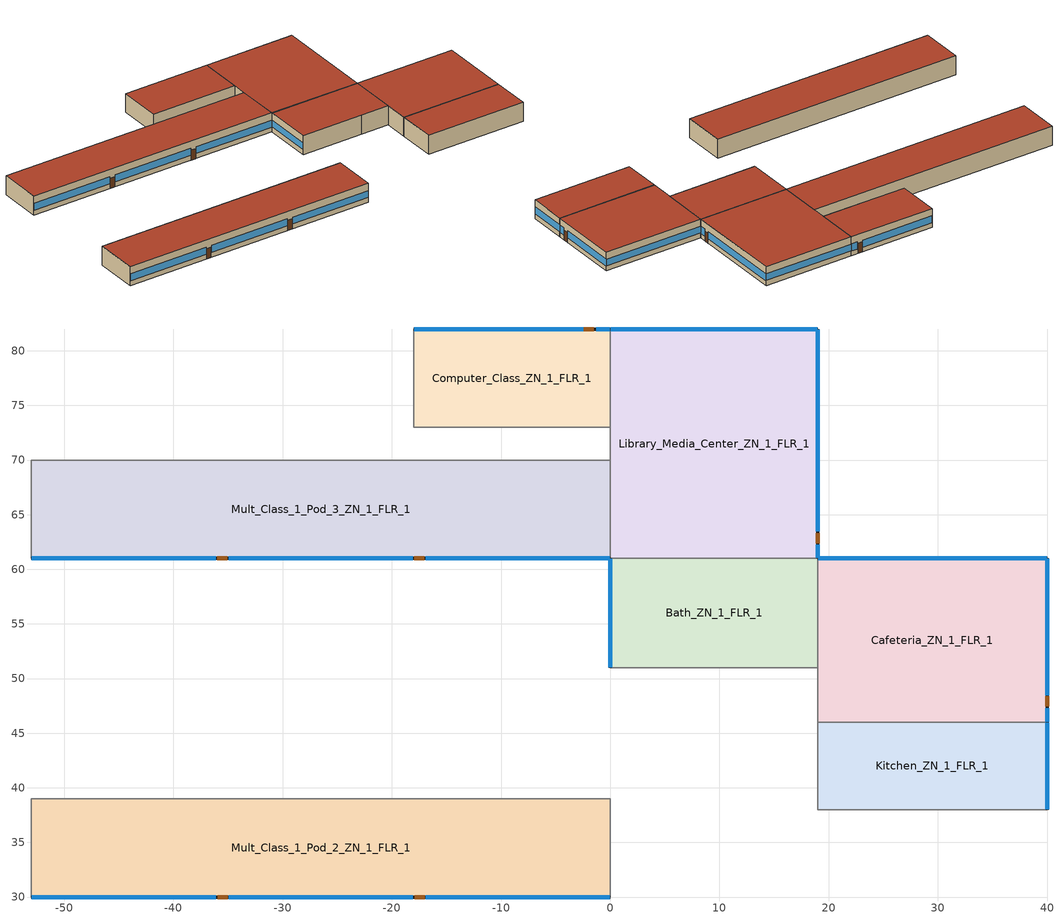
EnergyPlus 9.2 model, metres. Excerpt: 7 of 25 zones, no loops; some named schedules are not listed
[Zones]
Mult_Class_1_Pod_2_ZN_1_FLR_1
 floor ground (ext_slab_6in_with_carpet): -53,39 0,39 0,30 -53,30 z0
 wall outside (nonres_ext_wall): -53,30 0,30 z0:4
 wall to Main_Corridor_ZN_1_FLR_1 (int_wall): 0,30 0,39 z0:4
 wall to Corridor_Pod_2_ZN_1_FLR_1 (int_wall): 0,39 -53,39 z0:4
 wall to Corner_Class_1_Pod_2_ZN_1_FLR_1 (int_wall): -53,39 -53,30 z0:4
 window (Window_U_0.40_SHGC_0.38): -52.95,30 -36.13,30 / -34.91,30 -18.09,30 / -16.87,30 -0.05,30 z1.03:2.5
 door (Swinging Door_con): -35.94,30 -35.03,30 / -17.89,30 -16.98,30 z0:2.13
 roof outside (nonres_roof): -53,30 0,30 0,39 -53,39 z4
Mult_Class_1_Pod_3_ZN_1_FLR_1
 floor ground (ext_slab_6in_with_carpet): -53,70 0,70 0,61 -53,61 z0
 wall outside (nonres_ext_wall): -53,61 0,61 z0:4
 wall to Library_Media_Center_ZN_1_FLR_1 (int_wall): 0,61 0,70 z0:4
 wall to Corridor_Pod_3_ZN_1_FLR_1 (int_wall): 0,70 -53,70 z0:4
 wall to Corner_Class_1_Pod_3_ZN_1_FLR_1 (int_wall): -53,70 -53,61 z0:4
 window (Window_U_0.40_SHGC_0.38): -52.95,61 -36.13,61 / -34.91,61 -18.09,61 / -16.87,61 -0.05,61 z1.03:2.5
 door (Swinging Door_con): -35.96,61 -35.05,61 / -17.92,61 -17.01,61 z0:2.13
 roof outside (nonres_roof): -53,61 0,61 0,70 -53,70 z4
Computer_Class_ZN_1_FLR_1
 floor ground (ext_slab_6in_with_carpet): -18,82 0,82 0,73 -18,73 z0
 wall outside (nonres_ext_wall): 0,82 -18,82 z0:4
 wall to Corridor_Pod_3_ZN_1_FLR_1 (int_wall): -18,73 0,73 z0:4
 wall to Library_Media_Center_ZN_1_FLR_1 (int_wall): 0,73 0,82 z0:4
 wall to Mult_Class_2_Pod_3_ZN_1_FLR_1 (int_wall): -18,82 -18,73 z0:4
 window (Window_U_0.40_SHGC_0.38): -0.05,82 -1.27,82 / -2.49,82 -17.95,82 z1:2.51
 door (Swinging Door_con): -1.5,82 -2.42,82 z0:2.13
 roof outside (nonres_roof): -18,73 0,73 0,82 -18,82 z4
Bath_ZN_1_FLR_1
 floor ground (ext_slab_6in_with_carpet): 0,61 19,61 19,51 0,51 z0
 wall outside (nonres_ext_wall): 0,61 0,51 z0:4
 wall to Main_Corridor_ZN_1_FLR_1 (int_wall): 0,51 13,51 z0:4
 wall to Mech_ZN_1_FLR_1 (int_wall): 13,51 19,51 z0:4
 wall to Cafeteria_ZN_1_FLR_1 (int_wall): 19,51 19,61 z0:4
 wall to Library_Media_Center_ZN_1_FLR_1 (int_wall): 19,61 0,61 z0:4
 window (Window_U_0.40_SHGC_0.38): 0,60.95 0,51.05 z1.1:2.51
 roof outside (nonres_roof): 0,51 19,51 19,61 0,61 z4
Kitchen_ZN_1_FLR_1
 floor ground (ext_slab_6in_with_carpet): 19,46 40,46 40,38 19,38 z0
 wall outside (nonres_ext_wall): 40,38 40,46 z0:4
 wall to Gym_ZN_1_FLR_1 (int_wall): 19,38 40,38 z0:4
 wall to Cafeteria_ZN_1_FLR_1 (int_wall): 40,46 19,46 z0:4
 wall to Mech_ZN_1_FLR_1 (int_wall): 19,46 19,38 z0:4
 window (Window_U_0.40_SHGC_0.38): 40,38.05 40,45.95 z1.1:2.52
 roof outside (nonres_roof): 19,38 40,38 40,46 19,46 z4
Cafeteria_ZN_1_FLR_1
 floor ground (ext_slab_6in_with_carpet): 19,61 40,61 40,46 19,46 z0
 wall outside (nonres_ext_wall): 40,46 40,61 19,61 z0:4
 wall to Mech_ZN_1_FLR_1 (int_wall): 19,51 19,46 z0:4
 window (Window_U_0.40_SHGC_0.38): 39.95,61 19.05,61 z1.1:2.51; 40,46.05 40,47.27 / 40,48.49 40,60.95 z0.97:2.51
 door (Swinging Door_con): 40,47.45 40,48.37 z0:2.13
 roof outside (nonres_roof): 19,46 40,46 40,61 19,61 z4
Library_Media_Center_ZN_1_FLR_1
 floor ground (ext_slab_6in_with_carpet): 0,82 19,82 19,61 0,61 z0
 wall outside (nonres_ext_wall): 19,61 19,82 0,82 z0:4
 wall to Corridor_Pod_3_ZN_1_FLR_1 (int_wall): 0,73 0,70 z0:4
 window (Window_U_0.40_SHGC_0.38): 18.95,82 0.05,82 z1.1:2.51; 19,61.05 19,62.27 / 19,63.49 19,81.95 z1.01:2.51
 door (Swinging Door_con): 19,62.4 19,63.31 z0:2.13
 roof outside (nonres_roof): 0,61 19,61 19,82 0,82 z4
[Building]
Primary School: North Axis {deg}=0; Terrain=City; Loads Convergence Tolerance Value=0.04; Temperature Convergence Tolerance Value {deltaC}=0.2; Solar Distribution=FullInteriorAndExterior; Maximum Number of Warmup Days=25; Minimum Number of Warmup Days=6
[Site:Location]
Xian_Shaanxi_CHN Design_Conditions: Latitude {deg}=34.3; Longitude {deg}=108.93; Time Zone {hr}=8; Elevation {m}=397.5
[SizingPeriod:DesignDay] Month=1; Day of Month=21; Day Type=WinterDesignDay; Daily Dry-Bulb Temperature Range {deltaC}=0; Dry-Bulb Temperature Range Modifier Type=DefaultMultipliers; Barometric Pressure {Pa}=96640; Wind Speed {m/s}=1.1; Wind Direction {deg}=70; Rain Indicator=No; Snow Indicator=No; Daylight Saving Time Indicator=No; Solar Model Indicator=ASHRAEClearSky; Sky Clearness=0
Name | Maximum Dry-Bulb Temperature {C} | Humidity Condition Type | Wetbulb or DewPoint at Maximum Dry-Bulb {C}
Xian Ann Htg 99.6% Condns DB | -6.3 | Wetbulb | -6.3
Xian Ann Htg 99% Condns DB | -4.8 | Wetbulb | -4.8
Xian Ann Hum_n 99.6% Condns DP=>MCDB | 1.6 | Dewpoint | -18.1
Xian Ann Hum_n 99% Condns DP=>MCDB | 1.7 | Dewpoint | -15.3
[Site:GroundTemperature:BuildingSurface]
20.68, 20.64, 20.65, 20.65, 20.7, 22.97, 23.33, 23.41, 23.45, 21.17, 20.85, 20.74
[Site:WaterMainsTemperature]
Calculation Method=CORRELATION; Annual Average Outdoor Air Temperature {C}=9.95; Maximum Difference In Monthly Average Outdoor Air Temperatures {deltaC}=23.7
[Material]
Name | Roughness | Thickness {m} | Conductivity {W/m-K} | Density {kg/m3} | Specific Heat {J/kg-K} | Thermal Absorptance | Solar Absorptance | Visible Absorptance
Std Wood 6inch | MediumSmooth | 0.15 | 0.12 | 540 | 1210 | 0.9 | 0.7 | 0.7
F07 25mm stucco | Smooth | 0.0254 | 0.72 | 1856 | 840 | 0.9 | 0.7 | 0.7
F08 Metal surface | Smooth | 0.0008 | 45.28 | 7824 | 500
F13 Built-up roofing | Rough | 0.0095 | 0.16 | 1120 | 1460 | 0.9 | 0.77
G01 13mm gypsum board | Smooth | 0.0127 | 0.16 | 800 | 1090 | 0.9 | 0.7 | 0.5
G01 16mm gypsum board | MediumSmooth | 0.0159 | 0.16 | 800 | 1090
150mm Normalweight concrete floor | MediumRough | 0.1524 | 2.31 | 2322 | 832
[Material:NoMass] Thermal Absorptance=0.9; Solar Absorptance=0.7
Name | Roughness | Thermal Resistance {m2-K/W} | Visible Absorptance
Opaque Door panel_con | MediumRough | 0.475964 | 0.7
CP02 CARPET PAD | VeryRough | 0.21648 | 0.8
Nonres_Roof_Insulation | MediumSmooth | 5.30668 | 0.7
Nonres_Exterior_Wall_Insulation | MediumSmooth | 2.81828 | 0.7
[WindowMaterial:Glazing] Optical Data Type=SpectralAverage; Infrared Transmittance at Normal Incidence=0; Front Side Infrared Hemispherical Emissivity=0.84
Name | Thickness {m} | Solar Transmittance at Normal Incidence | Front Side Solar Reflectance at Normal Incidence | Back Side Solar Reflectance at Normal Incidence | Visible Transmittance at Normal Incidence | Front Side Visible Reflectance at Normal Incidence | Back Side Visible Reflectance at Normal Incidence | Back Side Infrared Hemispherical Emissivity | Conductivity {W/m-K}
Glass_102_LayerAvg | 0.003048 | 0.833848 | 0.0747638 | 0.0748545 | 0.89926 | 0.082563 | 0.082564 | 0.84 | 1
Glass_8652_LayerAvg | 0.003059 | 0.343691 | 0.298987 | 0.462105 | 0.487937 | 0.209449 | 0.306829 | 0.39 | 0.962
[WindowMaterial:Gas]
Gap_1_W_0_0127: Gas Type=Air; Thickness {m}=0.0127
[Construction]
Swinging Door_con: Opaque Door panel_con
InteriorFurnishings: Std Wood 6inch
int_wall: G01 13mm gypsum board, G01 13mm gypsum board
ext_slab_6in_with_carpet: 150mm Normalweight concrete floor, CP02 CARPET PAD
nonres_roof: F13 Built-up roofing, Nonres_Roof_Insulation, F08 Metal surface
nonres_ext_wall: F07 25mm stucco, G01 16mm gypsum board, Nonres_Exterior_Wall_Insulation, G01 16mm gypsum board
Window_U_0.40_SHGC_0.38: Glass_8652_LayerAvg, Gap_1_W_0_0127, Glass_102_LayerAvg
[Zone] Type=1; Multiplier=1; Ceiling Height {m}=4; Floor Area {m2}=autocalculate; Part of Total Floor Area=Yes
Name | Volume {m3}
Mult_Class_1_Pod_2_ZN_1_FLR_1; Mult_Class_1_Pod_3_ZN_1_FLR_1 | 1908
Computer_Class_ZN_1_FLR_1 | 648
Bath_ZN_1_FLR_1 | 760
Kitchen_ZN_1_FLR_1 | 672
Cafeteria_ZN_1_FLR_1 | 1260
Library_Media_Center_ZN_1_FLR_1 | 1596
[InternalMass] Construction=InteriorFurnishings
Name | Zone or ZoneList | Surface Area {m2}
Mult_Class_1_Pod_2_ZN_1_FLR_1_InternalMass_1 | Mult_Class_1_Pod_2_ZN_1_FLR_1 | 954
Mult_Class_1_Pod_3_ZN_1_FLR_1_InternalMass_1 | Mult_Class_1_Pod_3_ZN_1_FLR_1 | 954
Computer_Class_ZN_1_FLR_1_InternalMass_1 | Computer_Class_ZN_1_FLR_1 | 324
Bath_ZN_1_FLR_1_InternalMass_1 | Bath_ZN_1_FLR_1 | 380
Kitchen_ZN_1_FLR_1_InternalMass_1 | Kitchen_ZN_1_FLR_1 | 336
Cafeteria_ZN_1_FLR_1_InternalMass_1 | Cafeteria_ZN_1_FLR_1 | 630
Library_Media_Center_ZN_1_FLR_1_InternalMass_1 | Library_Media_Center_ZN_1_FLR_1 | 798
[People] Fraction Radiant=0.3; Sensible Heat Fraction=AUTOCALCULATE; Activity Level Schedule=ACTIVITY_SCH; Enable ASHRAE 55 Comfort Warnings=No; Mean Radiant Temperature Calculation Type=ZoneAveraged; Work Efficiency Schedule=WORK_EFF_SCH; Clothing Insulation Calculation Method=ClothingInsulationSchedule; Clothing Insulation Schedule=CLOTHING_SCH; Air Velocity Schedule=AIR_VELO_SCH; Thermal Comfort Model 1 Type=FANGER
Name | Zone or ZoneList | Number of People Schedule | Number of People Calculation Method | Zone Floor Area per Person {m2/person} | Number of People
Mult_Class_1_Pod_2_ZN_1_FLR_1 | Mult_Class_1_Pod_2_ZN_1_FLR_1 | BLDG_OCC_SCH | Area/Person | 3.716
Mult_Class_1_Pod_3_ZN_1_FLR_1 | Mult_Class_1_Pod_3_ZN_1_FLR_1 | BLDG_OCC_SCH | Area/Person | 3.716
Computer_Class_ZN_1_FLR_1 | Computer_Class_ZN_1_FLR_1 | BLDG_OCC_SCH_Extend | Area/Person | 3.716
Bath_ZN_1_FLR_1 | Bath_ZN_1_FLR_1 | BLDG_OCC_SCH | People |  | 0
Kitchen_ZN_1_FLR_1 | Kitchen_ZN_1_FLR_1 | BLDG_OCC_SCH | People |  | 27
Cafeteria_ZN_1_FLR_1 | Cafeteria_ZN_1_FLR_1 | BLDG_OCC_SCH_Cafeteria | Area/Person | 0.929
Library_Media_Center_ZN_1_FLR_1 | Library_Media_Center_ZN_1_FLR_1 | BLDG_OCC_SCH | Area/Person | 9.289
[Lights] Design Level Calculation Method=Watts/Area; Return Air Fraction=0; Fraction Radiant=0.37; Fraction Visible=0.2; Fraction Replaceable=1; Return Air Fraction Calculated from Plenum Temperature=No
Name | Zone or ZoneList | Schedule | Watts per Zone Floor Area {W/m2}
Mult_Class_1_Pod_2_ZN_1_FLR_1_Lights | Mult_Class_1_Pod_2_ZN_1_FLR_1 | BLDG_LIGHT_CLASSROOM_SCH | 9.9028
Mult_Class_1_Pod_3_ZN_1_FLR_1_Lights | Mult_Class_1_Pod_3_ZN_1_FLR_1 | BLDG_LIGHT_CLASSROOM_SCH | 9.9028
Computer_Class_ZN_1_FLR_1_Lights | Computer_Class_ZN_1_FLR_1 | BLDG_LIGHT_SCH | 9.9028
Bath_ZN_1_FLR_1_Lights | Bath_ZN_1_FLR_1 | BLDG_LIGHT_BATH_SCH | 9.14932
Kitchen_ZN_1_FLR_1_Lights | Kitchen_ZN_1_FLR_1 | BLDG_LIGHT_SCH | 11.4097
Cafeteria_ZN_1_FLR_1_Lights | Cafeteria_ZN_1_FLR_1 | BLDG_LIGHT_SCH | 6.78126
Library_Media_Center_ZN_1_FLR_1_Lights | Library_Media_Center_ZN_1_FLR_1 | BLDG_LIGHT_LIBRARY_SCH | 8.39585
[ElectricEquipment] Design Level Calculation Method=EquipmentLevel
Name | Zone or ZoneList | Schedule | Design Level {W} | Fraction Latent | Fraction Radiant | Fraction Lost
Mult_Class_1_Pod_2_ZN_1_FLR_1_PlugMisc_Equip | Mult_Class_1_Pod_2_ZN_1_FLR_1 | BLDG_EQUIP_SCH | 7155 | 0 | 0.5 | 0
Mult_Class_1_Pod_3_ZN_1_FLR_1_PlugMisc_Equip | Mult_Class_1_Pod_3_ZN_1_FLR_1 | BLDG_EQUIP_SCH | 7155 | 0 | 0.5 | 0
Computer_Class_ZN_1_FLR_1_PlugMisc_Equip | Computer_Class_ZN_1_FLR_1 | BLDG_EQUIP_SCH | 3240 | 0 | 0.5 | 0
Bath_ZN_1_FLR_1_PlugMisc_Equip | Bath_ZN_1_FLR_1 | BLDG_EQUIP_SCH | 760 | 0 | 0.5 | 0
Kitchen_ZN_1_FLR_1_MiscElec_Equip | Kitchen_ZN_1_FLR_1 | KITCHEN_ELEC_EQUIP_SCH | 31995.6 | 0.25 | 0.3 | 0.2
Kitchen_ZN_1_FLR_1_Reach-in-Freezer | Kitchen_ZN_1_FLR_1 | Always_on | 915 | 0 | 0.25 | 0
Kitchen_ZN_1_FLR_1_Reach-in-Refrigerator | Kitchen_ZN_1_FLR_1 | Always_on | 570 | 0 | 0.25 | 0
Cafeteria_ZN_1_FLR_1_PlugMisc_Equip | Cafeteria_ZN_1_FLR_1 | KITCHEN_ELEC_EQUIP_SCH | 7997.85 | 0 | 0.5 | 0
Library_Media_Center_ZN_1_FLR_1_PlugMisc_Equip | Library_Media_Center_ZN_1_FLR_1 | BLDG_EQUIP_SCH | 5985 | 0 | 0.5 | 0
[GasEquipment]
Kitchen_ZN_1_FLR_1_MiscGas_Equip: Zone or ZoneList=Kitchen_ZN_1_FLR_1; Schedule=KITCHEN_GAS_EQUIP_SCH; Design Level Calculation Method=EquipmentLevel; Design Level {W}=240425; Fraction Latent=0.1; Fraction Radiant=0.2; Fraction Lost=0.7
[Daylighting:Controls] Daylighting Method=SplitFlux; Lighting Control Type=Stepped; Minimum Input Power Fraction for Continuous or ContinuousOff Dimming Control=0.3; Minimum Light Output Fraction for Continuous or ContinuousOff Dimming Control=0.2; Number of Stepped Control Steps=3; Probability Lighting will be Reset When Needed in Manual Stepped Control=1; Maximum Allowable Discomfort Glare Index=22
Name | Zone | Glare Calculation Daylighting Reference Point | Glare Calculation Azimuth Angle of View Direction Clockwise from Zone y-Axis {deg} | Daylighting Reference Point 1 | Fraction of Zone Controlled by Reference Point 1 | Illuminance Setpoint at Reference Point 1 {lux} | Daylighting Reference Point 2 | Fraction of Zone Controlled by Reference Point 2 | Illuminance Setpoint at Reference Point 2 {lux}
Mult_Class_1_Pod_2_ZN_1_FLR_1_DaylCtrl | Mult_Class_1_Pod_2_ZN_1_FLR_1 | Mult_Class_1_Pod_2_ZN_1_FLR_1_DaylRefPt1 | 180 | Mult_Class_1_Pod_2_ZN_1_FLR_1_DaylRefPt1 | 0.28 | 500 | Mult_Class_1_Pod_2_ZN_1_FLR_1_DaylRefPt2 | 0.28 | 500
Mult_Class_1_Pod_3_ZN_1_FLR_1_DaylCtrl | Mult_Class_1_Pod_3_ZN_1_FLR_1 | Mult_Class_1_Pod_3_ZN_1_FLR_1_DaylRefPt1 | 180 | Mult_Class_1_Pod_3_ZN_1_FLR_1_DaylRefPt1 | 0.14 | 500 | Mult_Class_1_Pod_3_ZN_1_FLR_1_DaylRefPt2 | 0.14 | 500
Computer_Class_ZN_1_FLR_1_DaylCtrl | Computer_Class_ZN_1_FLR_1 | Computer_Class_ZN_1_FLR_1_DaylRefPt1 | 0 | Computer_Class_ZN_1_FLR_1_DaylRefPt1 | 0.28 | 500 | Computer_Class_ZN_1_FLR_1_DaylRefPt2 | 0.28 | 500
Cafeteria_ZN_1_FLR_1_DaylCtrl | Cafeteria_ZN_1_FLR_1 | Cafeteria_ZN_1_FLR_1_DaylRefPt1 | 90 | Cafeteria_ZN_1_FLR_1_DaylRefPt1 | 0.34 | 300 | Cafeteria_ZN_1_FLR_1_DaylRefPt2 | 0.16 | 300
Library_Media_Center_ZN_1_FLR_1_DaylCtrl | Library_Media_Center_ZN_1_FLR_1 | Library_Media_Center_ZN_1_FLR_1_DaylRefPt1 | 90 | Library_Media_Center_ZN_1_FLR_1_DaylRefPt1 | 0.26 | 500 | Library_Media_Center_ZN_1_FLR_1_DaylRefPt2 | 0.18 | 500
[ZoneInfiltration:DesignFlowRate] Schedule=INFIL_SCH_PNNL; Design Flow Rate Calculation Method=Flow/ExteriorArea; Constant Term Coefficient=0; Temperature Term Coefficient=0; Velocity Term Coefficient=0.224; Velocity Squared Term Coefficient=0
Name | Zone or ZoneList | Flow per Exterior Surface Area {m3/s-m2}
Mult_Class_1_Pod_2_ZN_1_FLR_1_Infiltration | Mult_Class_1_Pod_2_ZN_1_FLR_1 | 0.00017524
Mult_Class_1_Pod_3_ZN_1_FLR_1_Infiltration | Mult_Class_1_Pod_3_ZN_1_FLR_1 | 0.00017524
Computer_Class_ZN_1_FLR_1_Infiltration | Computer_Class_ZN_1_FLR_1 | 0.00017524
Bath_ZN_1_FLR_1_Infiltration | Bath_ZN_1_FLR_1 | 9.8999e-05
Kitchen_ZN_1_FLR_1_Infiltration | Kitchen_ZN_1_FLR_1 | 9.10336e-05
Cafeteria_ZN_1_FLR_1_Infiltration | Cafeteria_ZN_1_FLR_1 | 0.000178653
Library_Media_Center_ZN_1_FLR_1_Infiltration | Library_Media_Center_ZN_1_FLR_1 | 0.000162723
[Exterior:Lights] Control Option=AstronomicalClock
Name | Schedule | Design Level {W}
Exterior_Lights_a | Exterior_lighting_schedule_a | 150.48
Exterior_Lights_b | Exterior_lighting_schedule_b_2016 | 1645.9
Exterior_Lights_c | Exterior_lighting_schedule_c_2016 | 584.3
[EnergyManagementSystem:Program]
PSZ1_6_Fan_Control: IF PSZ1_6_Number_of_Stages == 1; Return; ENDIF; IF PSZ1_6_HeatingRTF > 0; SET PSZ1_6_Heating = PSZ1_6_HeatingRTF; SET PSZ1_6_Ven = 1 - PSZ1_6_HeatingRTF; SET PSZ1_6_Eco = 0; SET PSZ1_6_Stage1 = 0; SET PSZ1_6_Stage2 = 0; ELSE; SET PSZ1_6_Heating = 0; SET PSZ1_6_EcoSpeed = PSZ1_6_VenSpeed; IF PSZ1_6_SpeedRatio == 0; IF PSZ1_6_RTF > 0; SET PSZ1_6_Stage1 = PSZ1_6_RTF; SET PSZ1_6_Stage2 = 0; SET PSZ1_6_Ven = 1-PSZ1_6_RTF; SET PSZ1_6_Eco = 0; IF PSZ1_6_OAFlowMass > (PSZ1_6_OADesignMass * PSZ1_6_OASch); SET PSZ1_6_Stage1Speed = 1.0; ENDIF; ELSE; SET PSZ1_6_Stage1 = 0; SET PSZ1_6_Stage2 = 0; IF PSZ1_6_OAFlowMass > (PSZ1_6_OADesignMass * PSZ1_6_OASch); SET PSZ1_6_Eco = 1.0; SET PSZ1_6_Ven = 0; SET PSZ1_6_Exp_DAT = PSZ1_6_DAT_Rqd - (1-PSZ1_6_VenSpeed) * KITCHEN_ZN_1_FLR_1_Temp; SET PSZ1_6_Exp_DAT = PSZ1_6_Exp_DAT/PSZ1_6_VenSpeed; IF OAT_F > PSZ1_6_Exp_DAT; SET PSZ1_6_EcoSpeed = PSZ1_6_Stage2Speed; ENDIF; ELSE; SET PSZ1_6_Eco = 0; SET PSZ1_6_Ven = 1.0; ENDIF; ENDIF; ELSE; SET PSZ1_6_Stage1 = 1- PSZ1_6_SpeedRatio; SET PSZ1_6_Stage2 = PSZ1_6_SpeedRatio; SET PSZ1_6_Ven = 0; SET PSZ1_6_Eco = 0; IF PSZ1_6_OAFlowMass > (PSZ1_6_OADesignMass * PSZ1_6_OASch); SET PSZ1_6_Stage1Speed = 1.0; ENDIF; ENDIF; ENDIF; SET PSZ1_6_FPR = PSZ1_6_Ven * (PSZ1_6_VenSpeed ^ PSZ1_6_FanPwrExponent); SET PSZ1_6_FPR = PSZ1_6_FPR + PSZ1_6_Eco * (PSZ1_6_EcoSpeed ^ PSZ1_6_FanPwrExponent); SET PSZ1_6_FPR_1 = PSZ1_6_Stage1 * (PSZ1_6_Stage1Speed ^ PSZ1_6_FanPwrExponent); SET PSZ1_6_FPR = PSZ1_6_FPR + PSZ1_6_FPR_1; SET PSZ1_6_FPR_2 = PSZ1_6_Stage2 * (PSZ1_6_Stage2Speed ^ PSZ1_6_FanPwrExponent); SET PSZ1_6_FPR = PSZ1_6_FPR + PSZ1_6_FPR_2; SET PSZ1_6_FPR_3 = PSZ1_6_Heating * (PSZ1_6_HeatSpeed ^ PSZ1_6_FanPwrExponent); SET PSZ1_6_FanPwrRatio = PSZ1_6_FPR +  PSZ1_6_FPR_3; SET PSZ1_6_Fan_Pressure = PSZ1_6_Fan_DesignPressure * PSZ1_6_FanPwrRatio
PSZ1_6_Set_Number_of_Stages: SET PSZ1_6_Number_of_Stages =  2
PSZ2_7_Economizer_CTRL_Prog: SET PSZ2_7_Timestep_Econ_Eff = 0.7; SET PSZ2_7_MaxE = 0.7; SET PSZ2_7_DAT_Rqd = (PSZ2_7_DAT_Rqd*1.8) +32; SET OAT_F = (OAT_F*1.8) +32; SET OAwb_F = (OAwb_F*1.8) +32; IF PSZ2_7_OAFlowMass > (PSZ2_7_OADesignMass * PSZ2_7_OASch); SET PSZ2_7_Econo_Active = 1; ELSE; SET PSZ2_7_Econo_Active = 0; ENDIF; SET PSZ2_7_dT_Needed = 75 - PSZ2_7_DAT_Rqd; SET PSZ2_7_Cool_Des_dT = ((98*0.15) + (75*(1-0.15))) - 55; SET PSZ2_7_Cool_Load = PSZ2_7_dT_Needed/ PSZ2_7_Cool_Des_dT; IF PSZ2_7_Cool_Load > 1; SET PSZ2_7_Cool_Load = 1; ELSEIF PSZ2_7_Cool_Load < 0; SET PSZ2_7_Cool_Load = 0; ENDIF; IF PSZ2_7_Econo_Active == 1; SET PSZ2_7_Stage = PSZ2_7_Number_of_Stages; IF PSZ2_7_Stage == 2; IF PSZ2_7_Cool_Load < 0.6; SET PSZ2_7_Timestep_Econ_Eff = PSZ2_7_MaxE; ELSE; SET PSZ2_7_ECO_Eff = 0-2.18919863612305; SET PSZ2_7_ECO_Eff = PSZ2_7_ECO_Eff + (0-0.674461284910428 * PSZ2_7_Cool_Load); SET PSZ2_7_ECO_Eff = PSZ2_7_ECO_Eff + (0.000459106275872404 * (OAT_F^2)); SET PSZ2_7_ECO_Eff = PSZ2_7_ECO_Eff + (0-0.00000484778537945252 * (OAT_F^3)); SET PSZ2_7_ECO_Eff = PSZ2_7_ECO_Eff + (0.182915713033586 * OAwb_F); SET PSZ2_7_ECO_Eff = PSZ2_7_ECO_Eff + (0-0.00382838660261133 * (OAwb_F^2)); SET PSZ2_7_ECO_Eff = PSZ2_7_ECO_Eff + (0.0000255567460240583 * (OAwb_F^3)); SET PSZ2_7_Timestep_Econ_Eff = PSZ2_7_ECO_Eff; ENDIF; ELSE; SET PSZ2_7_ECO_Eff = 2.36337942464462; SET PSZ2_7_ECO_Eff = PSZ2_7_ECO_Eff + (0-0.409939515512619 * PSZ2_7_Cool_Load); SET PSZ2_7_ECO_Eff = PSZ2_7_ECO_Eff + (0-0.0565205596792225 * OAwb_F); SET PSZ2_7_ECO_Eff = PSZ2_7_ECO_Eff + (0-0.0000632612294169389 * (OAT_F^2)); SET PSZ2_7_Timestep_Econ_Eff = PSZ2_7_ECO_Eff + (0.000571724868775081 * (OAwb_F^2)); ENDIF; IF PSZ2_7_Timestep_Econ_Eff > PSZ2_7_MaxE; SET PSZ2_7_Timestep_Econ_Eff = PSZ2_7_MaxE; ELSEIF PSZ2_7_Timestep_Econ_Eff < (PSZ2_7_OADesignMass * PSZ2_7_OASch); SET PSZ2_7_Timestep_Econ_Eff = (PSZ2_7_OADesignMass * PSZ2_7_OASch); ENDIF; ENDIF
